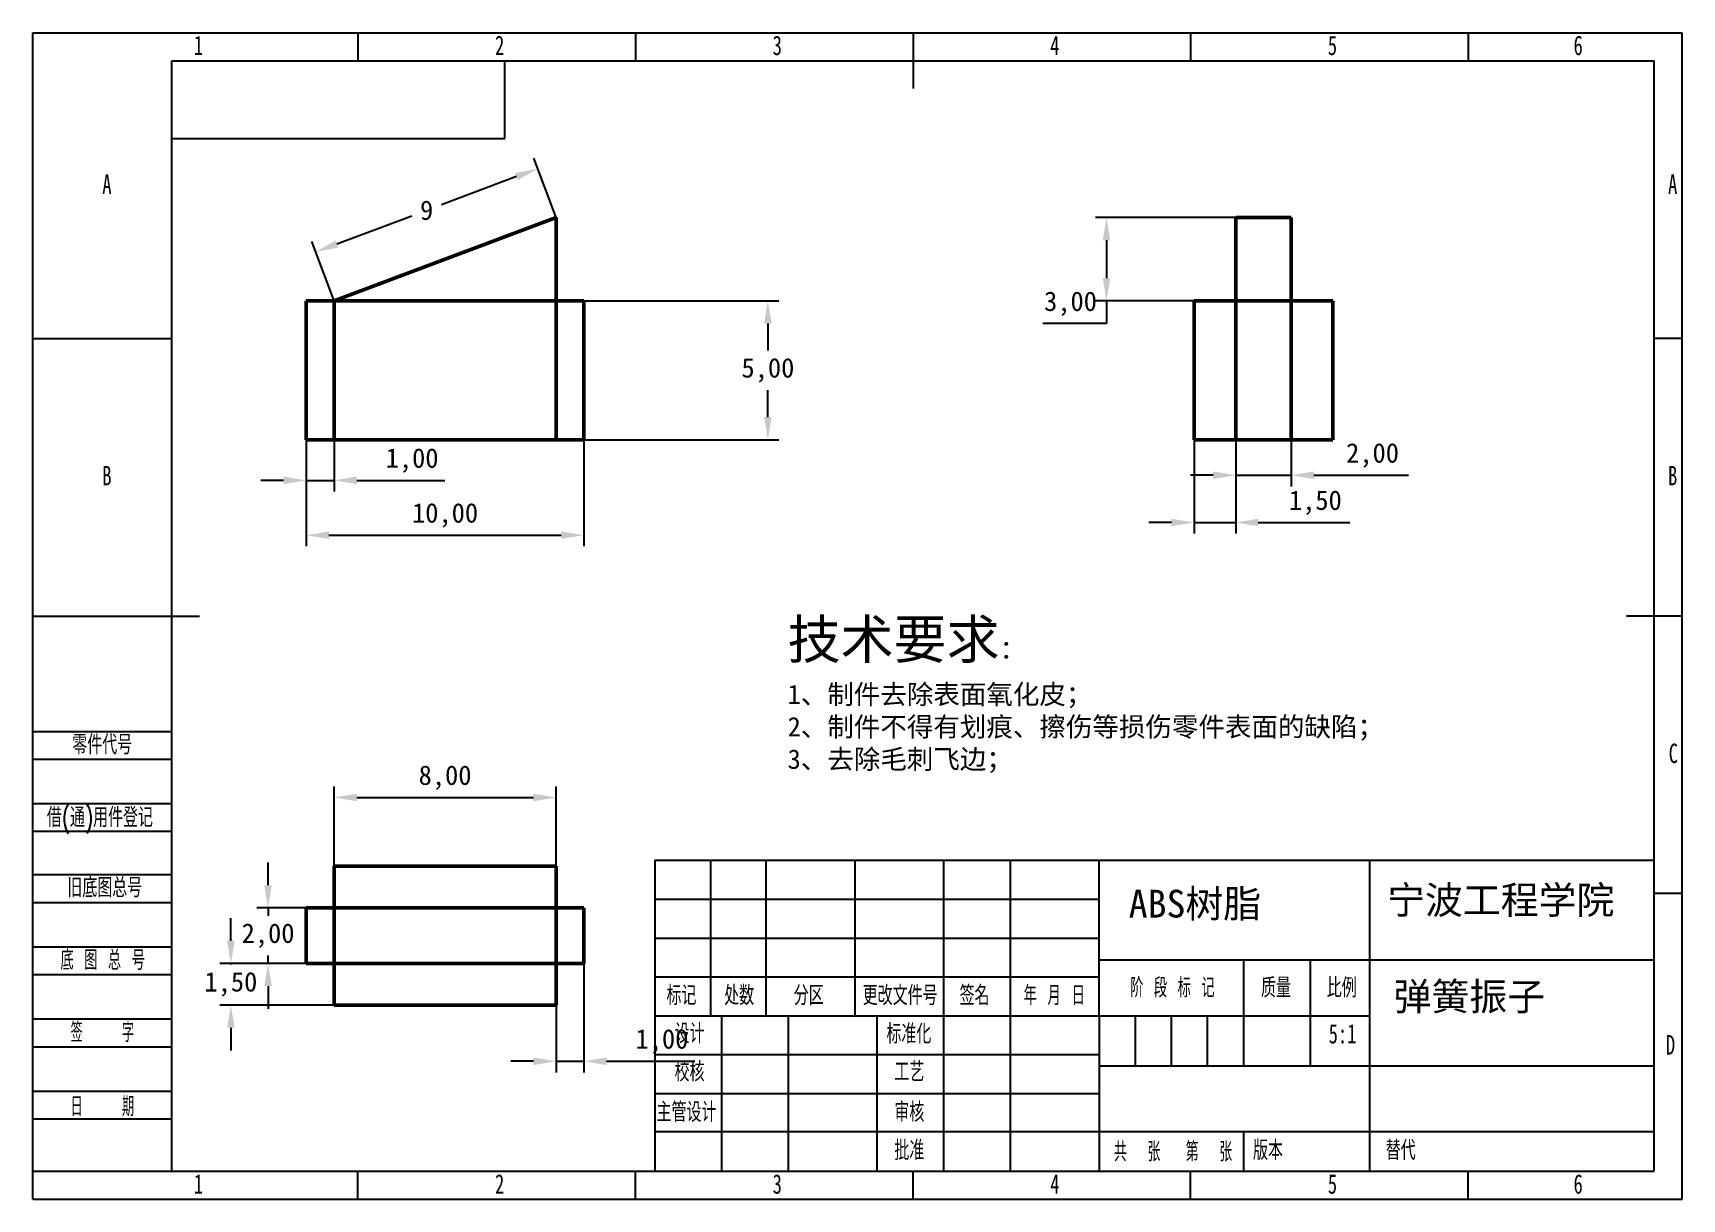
# Model space of a CAD drawing. Header units: millimetres. Extents: x 0 to 297, y 0 to 210.
import ezdxf

# ---------------------------------------------------------------- set-up
doc = ezdxf.new("R2010")
doc.units = ezdxf.units.MM
doc.header["$PDSIZE"] = -1
doc.layers.add('图框', color=7, linetype='Continuous')
for name, color, linetype, lineweight in [('标注层', 4, 'Continuous', 25), ('粗实线层', 7, 'Continuous', 25), ('轮廓实线层', 7, 'Continuous', 50)]:
    doc.layers.add(name, color=color, linetype=linetype, lineweight=lineweight)
doc.styles.add('SLDTEXTSTYLE0', font='TXT', dxfattribs={"width": 0.7, "bigfont": 'bigfont'})
doc.styles.add('SLDTEXTSTYLE1', font='TXT', dxfattribs={"width": 0.6, "bigfont": 'bigfont'})
doc.styles.add('SLDTEXTSTYLE2', font='TXT', dxfattribs={"width": 0.614286, "bigfont": 'bigfont'})
doc.styles.add('SLDTEXTSTYLE3', font='TXT', dxfattribs={"width": 0.62, "bigfont": 'bigfont'})
doc.styles.add('SLDTEXTSTYLE4', font='TXT', dxfattribs={"width": 0.566667, "bigfont": 'bigfont'})
doc.styles.add('SLDTEXTSTYLE5', font='TXT', dxfattribs={"width": 0.7})
doc.dimstyles.new('ISO-25', dxfattribs={"dimtxt": 2.5, "dimasz": 2.5, "dimexe": 1.25, "dimexo": 0.625, "dimtad": 1, "dimtxsty": 'Standard', "dimcen": 2.5, "dimadec": 0, "dimazin": 0, "dimtfac": 1, "dimtmove": 0, "dimatfit": 3, "dimfxl": 1, "dimarcsym": 0})

# ---------------------------------------------------------------- blocks, each defined once
blk = doc.blocks.new('*D1')
at = {"layer": 'Defpoints', "color": 0, "transparency": 16777216}
for p in [(99.22, 161.74), (99.22, 136.74), (132.36, 136.74)]:
    blk.add_point(p, dxfattribs=at)
at = {"layer": '标注层', "color": 0, "lineweight": -2, "transparency": 16777216}
for p, q in [((99.22, 161.74), (134.36, 161.74)), ((132.36, 157.66), (132.36, 152.81)), ((132.36, 140.82), (132.36, 145.67)), ((99.22, 136.74), (134.36, 136.74))]:
    blk.add_line(p, q, dxfattribs=at)
at = {"layer": '标注层', "color": 0, "transparency": 16777216}
for points in [[(131.68, 157.66), (133.04, 157.66), (132.36, 161.74)], [(131.68, 140.82), (133.04, 140.82), (132.36, 136.74)]]:
    blk.add_solid(points, dxfattribs=at)
at = {"layer": '标注层', "color": 0, "transparency": 16777216, "insert": (132.36, 149.24), "char_height": 3.5, "attachment_point": 5}
blk.add_mtext('5,00', dxfattribs=at)
blk = doc.blocks.new('*D2')
at = {"layer": 'Defpoints', "color": 0, "transparency": 16777216}
for p in [(94.22, 176.74), (50.91, 170.56), (54.22, 161.74)]:
    blk.add_point(p, dxfattribs=at)
at = {"layer": '标注层', "color": 0, "lineweight": -2, "transparency": 16777216}
for p, q in [((94.22, 176.74), (90.21, 187.44)), ((87.09, 184.13), (73.6, 179.07)), ((54.73, 172), (68.22, 177.06)), ((54.22, 161.74), (50.21, 172.44))]:
    blk.add_line(p, q, dxfattribs=at)
at = {"layer": '标注层', "color": 0, "transparency": 16777216}
for points in [[(86.85, 184.77), (87.33, 183.49), (90.91, 185.56)], [(54.49, 172.63), (54.97, 171.36), (50.91, 170.56)]]:
    blk.add_solid(points, dxfattribs=at)
at = {"layer": '标注层', "color": 0, "transparency": 16777216, "insert": (70.91, 178.06), "char_height": 3.5, "attachment_point": 5}
blk.add_mtext('9', dxfattribs=at)
blk = doc.blocks.new('*D3')
at = {"layer": 'Defpoints', "color": 0, "transparency": 16777216}
for p in [(216.61, 176.74), (193.35, 161.74), (216.61, 161.74)]:
    blk.add_point(p, dxfattribs=at)
at = {"layer": '标注层', "color": 0, "lineweight": -2, "transparency": 16777216}
for p, q in [((216.61, 176.74), (191.35, 176.74)), ((193.35, 172.66), (193.35, 165.82)), ((216.61, 161.74), (191.35, 161.74)), ((193.35, 161.74), (193.35, 157.66)), ((193.35, 157.66), (181.9, 157.66))]:
    blk.add_line(p, q, dxfattribs=at)
at = {"layer": '标注层', "color": 0, "transparency": 16777216}
for points in [[(192.67, 172.66), (194.03, 172.66), (193.35, 176.74)], [(192.67, 165.82), (194.03, 165.82), (193.35, 161.74)]]:
    blk.add_solid(points, dxfattribs=at)
at = {"layer": '标注层', "color": 0, "transparency": 16777216, "insert": (186.86, 161.23), "char_height": 3.5, "attachment_point": 5}
blk.add_mtext('3,00', dxfattribs=at)
blk = doc.blocks.new('*D4')
at = {"layer": 'Defpoints', "color": 0, "transparency": 16777216}
for p in [(49.22, 136.74), (54.22, 136.74), (54.22, 129.43)]:
    blk.add_point(p, dxfattribs=at)
at = {"layer": '标注层', "color": 0, "lineweight": -2, "transparency": 16777216}
for p, q in [((49.22, 136.74), (49.22, 127.43)), ((54.22, 136.74), (54.22, 127.43)), ((45.14, 129.43), (41.06, 129.43)), ((49.22, 129.43), (54.22, 129.43)), ((58.3, 129.43), (74.18, 129.43))]:
    blk.add_line(p, q, dxfattribs=at)
at = {"layer": '标注层', "color": 0, "transparency": 16777216}
for points in [[(45.14, 130.11), (45.14, 128.75), (49.22, 129.43)], [(58.3, 130.11), (58.3, 128.75), (54.22, 129.43)]]:
    blk.add_solid(points, dxfattribs=at)
at = {"layer": '标注层', "color": 0, "transparency": 16777216, "insert": (68.28, 133), "char_height": 3.5, "attachment_point": 5}
blk.add_mtext('1,00', dxfattribs=at)
blk = doc.blocks.new('*D5')
at = {"layer": 'Defpoints', "color": 0, "transparency": 16777216}
for p in [(49.22, 136.74), (99.22, 136.74), (99.22, 119.55)]:
    blk.add_point(p, dxfattribs=at)
at = {"layer": '标注层', "color": 0, "lineweight": -2, "transparency": 16777216}
for p, q in [((49.22, 136.74), (49.22, 117.55)), ((99.22, 136.74), (99.22, 117.55)), ((53.3, 119.55), (95.14, 119.55))]:
    blk.add_line(p, q, dxfattribs=at)
at = {"layer": '标注层', "color": 0, "transparency": 16777216}
for points in [[(53.3, 120.23), (53.3, 118.87), (49.22, 119.55)], [(95.14, 120.23), (95.14, 118.87), (99.22, 119.55)]]:
    blk.add_solid(points, dxfattribs=at)
at = {"layer": '标注层', "color": 0, "transparency": 16777216, "insert": (74.22, 123.12), "char_height": 3.5, "attachment_point": 5}
blk.add_mtext('10,00', dxfattribs=at)
blk = doc.blocks.new('*D6')
at = {"layer": 'Defpoints', "color": 0, "transparency": 16777216}
for p in [(216.61, 136.74), (226.61, 136.74), (226.61, 130.35)]:
    blk.add_point(p, dxfattribs=at)
at = {"layer": '标注层', "color": 0, "lineweight": -2, "transparency": 16777216}
for p, q in [((216.61, 136.74), (216.61, 128.35)), ((226.61, 136.74), (226.61, 128.35)), ((212.53, 130.35), (208.45, 130.35)), ((216.61, 130.35), (226.61, 130.35)), ((230.69, 130.35), (247.74, 130.35))]:
    blk.add_line(p, q, dxfattribs=at)
at = {"layer": '标注层', "color": 0, "transparency": 16777216}
for points in [[(212.53, 131.03), (212.53, 129.67), (216.61, 130.35)], [(230.69, 131.03), (230.69, 129.67), (226.61, 130.35)]]:
    blk.add_solid(points, dxfattribs=at)
at = {"layer": '标注层', "color": 0, "transparency": 16777216, "insert": (241.26, 133.92), "char_height": 3.5, "attachment_point": 5}
blk.add_mtext('2,00', dxfattribs=at)
blk = doc.blocks.new('*D7')
at = {"layer": 'Defpoints', "color": 0, "transparency": 16777216}
for p in [(209.11, 136.74), (216.61, 136.74), (216.61, 121.84)]:
    blk.add_point(p, dxfattribs=at)
at = {"layer": '标注层', "color": 0, "lineweight": -2, "transparency": 16777216}
for p, q in [((209.11, 136.74), (209.11, 119.84)), ((216.61, 136.74), (216.61, 119.84)), ((205.03, 121.84), (200.95, 121.84)), ((209.11, 121.84), (216.61, 121.84)), ((220.69, 121.84), (237.15, 121.84))]:
    blk.add_line(p, q, dxfattribs=at)
at = {"layer": '标注层', "color": 0, "transparency": 16777216}
for points in [[(205.03, 122.52), (205.03, 121.16), (209.11, 121.84)], [(220.69, 122.52), (220.69, 121.16), (216.61, 121.84)]]:
    blk.add_solid(points, dxfattribs=at)
at = {"layer": '标注层', "color": 0, "transparency": 16777216, "insert": (230.96, 125.4), "char_height": 3.5, "attachment_point": 5}
blk.add_mtext('1,50', dxfattribs=at)
blk = doc.blocks.new('*D8')
at = {"layer": 'Defpoints', "color": 0, "transparency": 16777216}
for p in [(94.22, 72.32), (54.22, 59.92), (94.22, 59.92)]:
    blk.add_point(p, dxfattribs=at)
at = {"layer": '标注层', "color": 0, "lineweight": -2, "transparency": 16777216}
for p, q in [((54.22, 59.92), (54.22, 74.32)), ((94.22, 59.92), (94.22, 74.32)), ((58.3, 72.32), (90.14, 72.32))]:
    blk.add_line(p, q, dxfattribs=at)
at = {"layer": '标注层', "color": 0, "transparency": 16777216}
for points in [[(58.3, 73), (58.3, 71.64), (54.22, 72.32)], [(90.14, 73), (90.14, 71.64), (94.22, 72.32)]]:
    blk.add_solid(points, dxfattribs=at)
at = {"layer": '标注层', "color": 0, "transparency": 16777216, "insert": (74.22, 75.88), "char_height": 3.5, "attachment_point": 5}
blk.add_mtext('8,00', dxfattribs=at)
blk = doc.blocks.new('*D9')
at = {"layer": 'Defpoints', "color": 0, "transparency": 16777216}
for p in [(49.22, 52.42), (42.34, 42.42), (49.22, 42.42)]:
    blk.add_point(p, dxfattribs=at)
at = {"layer": '标注层', "color": 0, "lineweight": -2, "transparency": 16777216}
for p, q in [((42.34, 56.5), (42.34, 60.58)), ((49.22, 52.42), (40.34, 52.42)), ((42.34, 52.42), (42.34, 50.99)), ((49.22, 42.42), (40.34, 42.42)), ((42.34, 42.42), (42.34, 43.85)), ((42.34, 38.34), (42.34, 34.26))]:
    blk.add_line(p, q, dxfattribs=at)
at = {"layer": '标注层', "color": 0, "transparency": 16777216}
for points in [[(41.66, 56.5), (43.02, 56.5), (42.34, 52.42)], [(41.66, 38.34), (43.02, 38.34), (42.34, 42.42)]]:
    blk.add_solid(points, dxfattribs=at)
at = {"layer": '标注层', "color": 0, "transparency": 16777216, "insert": (42.34, 47.42), "char_height": 3.5, "attachment_point": 5}
blk.add_mtext('2,00', dxfattribs=at)
blk = doc.blocks.new('*D10')
at = {"layer": 'Defpoints', "color": 0, "transparency": 16777216}
for p in [(54.22, 42.42), (35.64, 34.92), (54.22, 34.92)]:
    blk.add_point(p, dxfattribs=at)
at = {"layer": '标注层', "color": 0, "lineweight": -2, "transparency": 16777216}
for p, q in [((35.64, 46.5), (35.64, 50.58)), ((54.22, 42.42), (33.64, 42.42)), ((35.64, 42.42), (35.64, 42.24)), ((54.22, 34.92), (33.64, 34.92)), ((35.64, 34.92), (35.64, 35.1)), ((35.64, 30.84), (35.64, 26.76))]:
    blk.add_line(p, q, dxfattribs=at)
at = {"layer": '标注层', "color": 0, "transparency": 16777216}
for points in [[(34.96, 46.5), (36.32, 46.5), (35.64, 42.42)], [(34.96, 30.84), (36.32, 30.84), (35.64, 34.92)]]:
    blk.add_solid(points, dxfattribs=at)
at = {"layer": '标注层', "color": 0, "transparency": 16777216, "insert": (35.64, 38.67), "char_height": 3.5, "attachment_point": 5}
blk.add_mtext('1,50', dxfattribs=at)
blk = doc.blocks.new('*D11')
at = {"layer": 'Defpoints', "color": 0, "transparency": 16777216}
for p in [(94.22, 42.42), (99.22, 42.42), (99.22, 24.81)]:
    blk.add_point(p, dxfattribs=at)
at = {"layer": '标注层', "color": 0, "lineweight": -2, "transparency": 16777216}
for p, q in [((94.22, 42.42), (94.22, 22.81)), ((99.22, 42.42), (99.22, 22.81)), ((90.14, 24.81), (86.06, 24.81)), ((94.22, 24.81), (99.22, 24.81)), ((103.3, 24.81), (119.18, 24.81))]:
    blk.add_line(p, q, dxfattribs=at)
at = {"layer": '标注层', "color": 0, "transparency": 16777216}
for points in [[(90.14, 25.49), (90.14, 24.13), (94.22, 24.81)], [(103.3, 25.49), (103.3, 24.13), (99.22, 24.81)]]:
    blk.add_solid(points, dxfattribs=at)
at = {"layer": '标注层', "color": 0, "transparency": 16777216, "insert": (113.28, 28.38), "char_height": 3.5, "attachment_point": 5}
blk.add_mtext('1,00', dxfattribs=at)

msp = doc.modelspace()

# ---------------------------------------------------------------- linework, layer by layer
at = {"layer": '图框'}
for p, q in [((0, 0), (0, 210)), ((0, 210), (297, 210)), ((58.5, 210), (58.5, 205)), ((108.5, 210), (108.5, 205)), ((208.5, 210), (208.5, 205)), ((258.5, 210), (258.5, 205)), ((297, 0), (297, 210)), ((0, 155), (25, 155)), ((297, 155), (292, 155)), ((0, 84.221), (25, 84.221)), ((0, 79.221), (25, 79.221)), ((0, 71.221), (25, 71.221)), ((0, 66.221), (25, 66.221)), ((0, 58.43), (25, 58.43)), ((112, 54), (192, 54)), ((297, 55), (292, 55)), ((0, 53.43), (25, 53.43)), ((0, 45.43), (25, 45.43)), ((112, 47), (192, 47)), ((0, 40.43), (25, 40.43)), ((198.5, 33), (198.5, 24)), ((205, 33), (205, 24)), ((211.5, 33), (211.5, 24)), ((0, 32.43), (25, 32.43)), ((0, 27.43), (25, 27.43)), ((0, 19.43), (25, 19.43)), ((0, 14.43), (25, 14.43)), ((0, 5), (25, 5)), ((58.5, 0), (58.5, 5)), ((108.5, 0), (108.5, 5)), ((208.5, 0), (208.5, 5)), ((258.5, 0), (258.5, 5)), ((0, 0), (297, 0))]:
    msp.add_line(p, q, dxfattribs=at)
at = {"layer": '图框', "lineweight": 25}
for p, q in [((158.5, 210), (158.5, 200)), ((0, 105), (30, 105)), ((297, 105), (287, 105)), ((112, 61), (112, 5)), ((112, 61), (292, 61)), ((122, 61), (122, 33)), ((132, 61), (132, 33)), ((148, 61), (148, 33)), ((164, 61), (164, 5)), ((176, 61), (176, 5)), ((191.968, 61.052), (192.005, 5)), ((240.692, 61), (240.692, 5)), ((191.98, 43.052), (291.98, 43.052)), ((218, 43.069), (218, 24.069)), ((230, 43), (230, 24)), ((112, 40), (192, 40)), ((112, 33), (192, 33)), ((124, 33), (124, 5)), ((136, 33), (136, 5)), ((152, 33), (152, 5)), ((192.015, 33), (240.692, 33)), ((112, 26), (192, 26)), ((192, 24), (292, 24)), ((112, 19), (192, 19)), ((112, 12.166), (192, 12.166)), ((192, 12.166), (292, 12.166)), ((218, 12.166), (218, 5)), ((25, 5), (292, 5)), ((158.5, 0), (158.5, 5))]:
    msp.add_line(p, q, dxfattribs=at)
at = {"layer": '图框', "linetype": 'Continuous', "lineweight": 25}
for p, q in [((25, 5), (25, 205)), ((25, 205), (292, 205)), ((292, 5), (292, 205))]:
    msp.add_line(p, q, dxfattribs=at)
at = {"layer": '粗实线层'}
for p, q in [((85, 191), (85, 205)), ((25, 191), (85, 191))]:
    msp.add_line(p, q, dxfattribs=at)
at = {"layer": '轮廓实线层'}
for p, q in [((94.219, 176.74), (54.219, 161.74)), ((94.219, 161.74), (94.219, 176.74)), ((216.613, 176.74), (216.613, 161.74)), ((226.613, 176.74), (216.613, 176.74)), ((226.613, 176.74), (226.613, 161.74)), ((49.219, 161.74), (54.219, 161.74)), ((49.219, 136.74), (49.219, 161.74)), ((54.219, 161.74), (54.219, 136.74)), ((94.219, 161.74), (54.219, 161.74)), ((94.219, 136.74), (94.219, 161.74)), ((94.219, 161.74), (99.219, 161.74)), ((99.219, 136.74), (99.219, 161.74)), ((209.113, 161.74), (209.113, 136.74)), ((209.113, 161.74), (216.613, 161.74)), ((216.613, 136.74), (216.613, 161.74)), ((216.613, 161.74), (226.613, 161.74)), ((226.613, 136.74), (226.613, 161.74)), ((226.613, 161.74), (234.113, 161.74)), ((234.113, 161.74), (234.113, 136.74)), ((54.219, 136.74), (49.219, 136.74)), ((54.219, 136.74), (94.219, 136.74)), ((99.219, 136.74), (94.219, 136.74)), ((216.613, 136.74), (209.113, 136.74)), ((226.613, 136.74), (216.613, 136.74)), ((234.113, 136.74), (226.613, 136.74)), ((54.219, 59.921), (54.219, 52.421)), ((94.219, 59.921), (54.219, 59.921)), ((94.219, 59.921), (94.219, 52.421)), ((49.219, 52.421), (49.219, 42.421)), ((54.219, 52.421), (49.219, 52.421)), ((94.219, 52.421), (54.219, 52.421)), ((54.219, 42.421), (54.219, 52.421)), ((94.219, 42.421), (94.219, 52.421)), ((99.219, 52.421), (94.219, 52.421)), ((99.219, 42.421), (99.219, 52.421)), ((49.219, 42.421), (54.219, 42.421)), ((94.219, 42.421), (54.219, 42.421)), ((54.219, 42.421), (54.219, 34.921)), ((94.219, 42.421), (99.219, 42.421)), ((94.219, 34.921), (94.219, 42.421)), ((94.219, 34.921), (54.219, 34.921))]:
    msp.add_line(p, q, dxfattribs=at)

# ---------------------------------------------------------------- texts
at = {"layer": '图框', "char_height": 3.5}
for s, insert, attachment_point, style in [('1', (29.794, 209.52), 2, 'SLDTEXTSTYLE5'), ('2', (84.044, 209.52), 2, 'SLDTEXTSTYLE5'), ('3', (134.044, 209.52), 2, 'SLDTEXTSTYLE5'), ('4', (184.044, 209.52), 2, 'SLDTEXTSTYLE5'), ('5', (234.044, 209.52), 2, 'SLDTEXTSTYLE5'), ('6', (278.297, 209.52), 2, 'SLDTEXTSTYLE5'), ('A', (13.32, 184.52), 2, 'SLDTEXTSTYLE5'), ('A', (295.32, 184.52), 2, 'SLDTEXTSTYLE5'), ('B', (13.32, 132.02), 2, 'SLDTEXTSTYLE5'), ('B', (295.32, 132.02), 2, 'SLDTEXTSTYLE5'), ('零件代号', (7.084, 83.579), 1, 'SLDTEXTSTYLE0'), ('C', (295.427, 82.02), 2, 'SLDTEXTSTYLE5'), ('借(通)用件登记', (2.496, 70.473), 1, 'SLDTEXTSTYLE0'), ('旧底图总号', (6.194, 57.824), 1, 'SLDTEXTSTYLE0'), ('底 图 总 号', (4.947, 44.766), 1, 'SLDTEXTSTYLE2'), ('标记', (116.797, 38.417), 2, 'SLDTEXTSTYLE0'), ('处数', (127.184, 38.417), 2, 'SLDTEXTSTYLE0'), ('分区', (139.708, 38.417), 2, 'SLDTEXTSTYLE0'), ('更改文件号', (156.18, 38.417), 2, 'SLDTEXTSTYLE0'), ('签名', (169.576, 38.417), 2, 'SLDTEXTSTYLE0'), ('年 月 日', (183.932, 38.417), 2, 'SLDTEXTSTYLE3'), ('阶 段 标 记', (205.211, 39.805), 2, 'SLDTEXTSTYLE2'), ('质量', (223.869, 39.805), 2, 'SLDTEXTSTYLE0'), ('比例', (235.719, 39.805), 2, 'SLDTEXTSTYLE0'), ('签    字', (12.49, 31.764), 2, 'SLDTEXTSTYLE4'), ('设计', (118.246, 31.558), 2, 'SLDTEXTSTYLE0'), ('标准化', (157.76, 31.492), 2, 'SLDTEXTSTYLE0'), ('5:1', (235.858, 31.521), 2, 'SLDTEXTSTYLE5'), ('D', (294.93, 29.52), 2, 'SLDTEXTSTYLE5'), ('校核', (118.246, 24.679), 2, 'SLDTEXTSTYLE0'), ('工艺', (157.835, 24.643), 2, 'SLDTEXTSTYLE0'), ('日    期', (12.49, 18.413), 2, 'SLDTEXTSTYLE4'), ('主管设计', (117.705, 17.399), 2, 'SLDTEXTSTYLE0'), ('审核', (157.835, 17.399), 2, 'SLDTEXTSTYLE0'), ('批准', (157.835, 10.523), 2, 'SLDTEXTSTYLE0'), ('共  张', (198.87, 10.262), 2, 'SLDTEXTSTYLE1'), ('第  张', (211.805, 10.262), 2, 'SLDTEXTSTYLE1'), ('版本', (222.438, 10.531), 2, 'SLDTEXTSTYLE0'), ('替代', (243.641, 10.531), 1, 'SLDTEXTSTYLE0'), ('1', (29.794, 4.465), 2, 'SLDTEXTSTYLE5'), ('2', (84.044, 4.465), 2, 'SLDTEXTSTYLE5'), ('3', (134.044, 4.465), 2, 'SLDTEXTSTYLE5'), ('4', (184.044, 4.465), 2, 'SLDTEXTSTYLE5'), ('5', (234.044, 4.465), 2, 'SLDTEXTSTYLE5'), ('6', (278.297, 4.465), 2, 'SLDTEXTSTYLE5')]:
    msp.add_mtext(s, dxfattribs=dict(at, insert=insert, attachment_point=attachment_point, style=style))
at = {"layer": '标注层', "attachment_point": 1}
for s, width, insert, char_height in [('{\\fFangSong|b0|i0|c134|p49;\\H2x;技术要求\\H0.5x;：\\P1、制件去除表面氧化皮；\\P2、制件不得有划痕、擦伤等损伤零件表面的缺陷；\\P3、去除毛刺飞边；}', 145.17057, (135.91, 104.309), 3.5), ('{\\fFangSong|b0|i0|c134|p49;宁波工程学院}', 44.11647, (243.885, 56.345), 5), ('{\\fFangSong|b0|i0|c134|p49;ABS树脂}', 38.7318, (197.35, 55.69), 5), ('{\\fSimSun|b0|i0|c134|p2;弹簧振子}', 41.87496, (245.066, 38.969), 5)]:
    msp.add_mtext_dynamic_manual_height_columns(s, width=width, gutter_width=17.5, heights=[0], dxfattribs=dict(at, insert=insert, char_height=char_height))

# ---------------------------------------------------------------- dimensions: what is measured, and where the dimension line sits
at = {"layer": '标注层'}
dim = msp.add_aligned_dim(p1=(94.219, 176.74), p2=(54.219, 161.74), distance=-9.425, text='9', dimstyle='ISO-25', override={"dimtxt": 3.5, "dimasz": 4.08, "dimexe": 2, "dimexo": 0, "dimgap": 1.524, "dimtih": 1, "dimtoh": 1, "dimlfac": 0.2, "dimzin": 0, "dimadec": 2, "dimtzin": 0}, dxfattribs=at)
dim.commit()
dim.dimension.update_dxf_attribs({"geometry": '*D2', "text_midpoint": (70.91, 178.064)})
for base, p1, p2, picture, middle in [((193.345, 161.74), (216.613, 176.74), (216.613, 161.74), '*D3', (186.863, 161.225)), ((42.343, 42.421), (49.219, 52.421), (49.219, 42.421), '*D9', (42.343, 47.421)), ((35.638, 34.921), (54.219, 42.421), (54.219, 34.921), '*D10', (35.638, 38.671))]:
    dim = msp.add_linear_dim(base=base, p1=p1, p2=p2, angle=90, dimstyle='ISO-25', override={"dimtxt": 3.5, "dimasz": 4.08, "dimexe": 2, "dimexo": 0, "dimgap": 1.524, "dimtih": 1, "dimtoh": 1, "dimlfac": 0.2, "dimzin": 0, "dimadec": 2, "dimtzin": 0}, dxfattribs=at)
    dim.commit()
    dim.dimension.update_dxf_attribs({"geometry": picture, "text_midpoint": middle})
dim = msp.add_aligned_dim(p1=(99.219, 161.74), p2=(99.219, 136.74), distance=33.14, dimstyle='ISO-25', override={"dimtxt": 3.5, "dimasz": 4.08, "dimexe": 2, "dimexo": 0, "dimgap": 1.524, "dimtih": 1, "dimtoh": 1, "dimlfac": 0.2, "dimzin": 0, "dimadec": 2, "dimtzin": 0}, dxfattribs=at)
dim.commit()
dim.dimension.update_dxf_attribs({"geometry": '*D1', "text_midpoint": (132.36, 149.24)})
for base, p1, p2, picture, middle in [((54.219, 129.433), (49.219, 136.74), (54.219, 136.74), '*D4', (68.278, 132.999)), ((99.219, 119.55), (49.219, 136.74), (99.219, 136.74), '*D5', (74.219, 123.116)), ((216.613, 121.836), (209.113, 136.74), (216.613, 136.74), '*D7', (230.964, 125.402)), ((226.613, 130.351), (216.613, 136.74), (226.613, 136.74), '*D6', (241.255, 133.916)), ((94.219, 72.319), (54.219, 59.921), (94.219, 59.921), '*D8', (74.219, 75.885)), ((99.219, 24.812), (94.219, 42.421), (99.219, 42.421), '*D11', (113.278, 28.377))]:
    dim = msp.add_linear_dim(base=base, p1=p1, p2=p2, dimstyle='ISO-25', override={"dimtxt": 3.5, "dimasz": 4.08, "dimexe": 2, "dimexo": 0, "dimgap": 1.524, "dimtih": 1, "dimtoh": 1, "dimlfac": 0.2, "dimzin": 0, "dimadec": 2, "dimtzin": 0}, dxfattribs=at)
    dim.commit()
    dim.dimension.update_dxf_attribs({"geometry": picture, "text_midpoint": middle})

doc.saveas('drawing.dxf')
